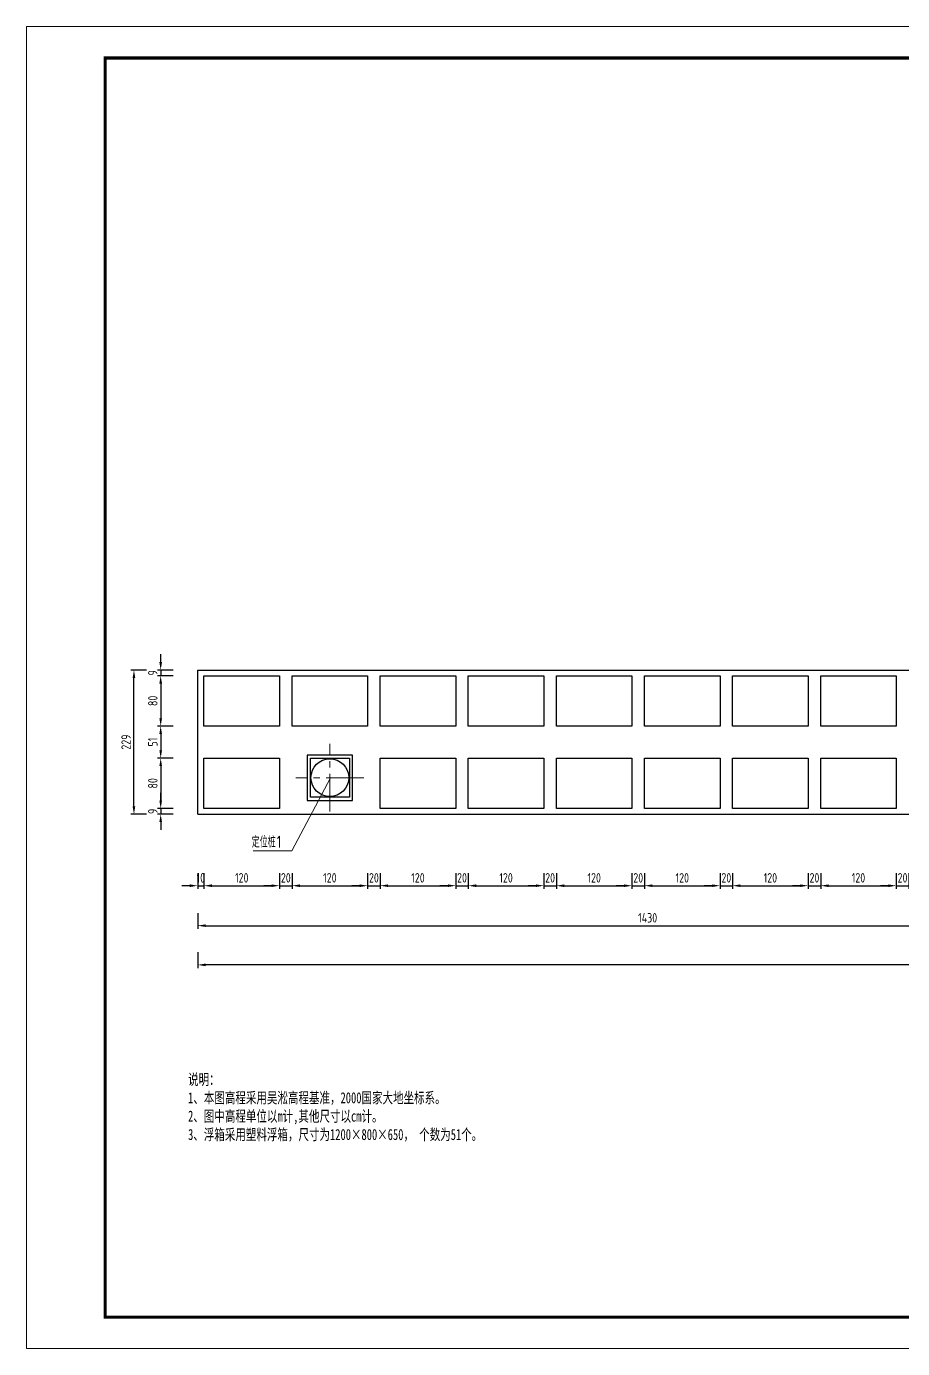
# Model space of a CAD drawing. Header units: inches. Extents: x 23 to 70, y 0 to 119.
# Drawn here: x 23.29 to 37.21, y 47.24 to 68.24 of the extents above; entities that cross this region are included whole.
import ezdxf

# ---------------------------------------------------------------- set-up
doc = ezdxf.new("R2010")
doc.units = ezdxf.units.IN
doc.header["$MEASUREMENT"] = 0
doc.linetypes.add('ACAD_ISO03W100', pattern=[30, 12, -18])
doc.linetypes.add('ACAD_ISO04W100', pattern=[30.5, 24, -3, 0.5, -3])
for name, color, linetype, lineweight in [('00中心线', 6, 'ACAD_ISO04W100', 15), ('00标注文字', 2, 'Continuous', 15), ('00粗实线', 4, 'Continuous', 30), ('00虚线', 5, 'ACAD_ISO03W100', 13)]:
    doc.layers.add(name, color=color, linetype=linetype, lineweight=lineweight)
for name, color, linetype in [('图框', 7, 'Continuous'), ('外框', 4, 'Continuous'), ('文字', 3, 'Continuous'), ('标注', 3, 'Continuous'), ('辅助', 7, 'Continuous')]:
    doc.layers.add(name, color=color, linetype=linetype)
doc.styles.add('ECIDI', font='仿宋GB2312.ttf', dxfattribs={"width": 0.7})
doc.styles.get("Standard").update_dxf_attribs({"font": 'txt', "bigfont": 'gbcbig.shx'})
doc.styles.add('TSSD_Dimension', font='tssdeng.shx', dxfattribs={"width": 0.8, "bigfont": 'hztxt.shx'})
doc.dimstyles.new('TSSD_200_1_3.5', dxfattribs={"dimscale": 0.25, "dimtxt": 2.85, "dimasz": 2.5, "dimexe": 1, "dimexo": 2.5, "dimgap": 1, "dimtad": 1, "dimdec": 0, "dimlfac": 100, "dimzin": 0, "dimdsep": 46, "dimtxsty": 'TSSD_Dimension', "dimcen": 0, "dimdle": 1, "dimclrd": 3, "dimclre": 3, "dimclrt": 7, "dimadec": 1, "dimazin": 0, "dimtfac": 1, "dimtdec": 0, "dimtix": 1, "dimtmove": 2, "dimatfit": 3, "dimfxl": 5, "dimfxlon": 1, "dimtolj": 1, "dimtzin": 0, "dimarcsym": 0})

# ---------------------------------------------------------------- blocks, each defined once
blk = doc.blocks.new('*D82')
at = {"layer": 'Defpoints', "color": 0, "transparency": 16777216}
for p in [(40.312, 58.022), (26.012, 55.732), (40.312, 53.961)]:
    blk.add_point(p, dxfattribs=at)
at = {"layer": '辅助', "color": 3, "linetype": 'ByBlock', "lineweight": -2, "transparency": 16777216}
for p, q in [((26.012, 54.161), (26.012, 53.911)), ((40.312, 54.161), (40.312, 53.911))]:
    blk.add_line(p, q, dxfattribs=at)
at = {"layer": '辅助', "color": 3, "lineweight": -2, "transparency": 16777216}
blk.add_line((26.137, 53.961), (40.187, 53.961), dxfattribs=at)
at = {"layer": '辅助', "color": 3, "transparency": 16777216}
for points in [[(26.137, 53.982), (26.137, 53.941), (26.012, 53.961)], [(40.187, 53.982), (40.187, 53.941), (40.312, 53.961)]]:
    blk.add_solid(points, dxfattribs=at)
at = {"layer": '辅助', "color": 7, "transparency": 16777216, "insert": (33.162, 54.086), "char_height": 0.15, "attachment_point": 5, "style": 'TSSD_Dimension'}
blk.add_mtext('\\A1;1430', dxfattribs=at)
blk = doc.blocks.new('*D90')
at = {"layer": 'Defpoints', "color": 0, "transparency": 16777216}
for p in [(26.012, 55.732), (58.212, 55.732), (26.012, 53.338)]:
    blk.add_point(p, dxfattribs=at)
at = {"layer": '辅助', "color": 3, "linetype": 'ByBlock', "lineweight": -2, "transparency": 16777216}
for p, q in [((26.012, 53.538), (26.012, 53.288)), ((58.212, 53.538), (58.212, 53.288))]:
    blk.add_line(p, q, dxfattribs=at)
at = {"layer": '辅助', "color": 3, "lineweight": -2, "transparency": 16777216}
blk.add_line((58.087, 53.338), (26.137, 53.338), dxfattribs=at)
at = {"layer": '辅助', "color": 3, "transparency": 16777216}
for points in [[(26.137, 53.359), (26.137, 53.317), (26.012, 53.338)], [(58.087, 53.359), (58.087, 53.317), (58.212, 53.338)]]:
    blk.add_solid(points, dxfattribs=at)
at = {"layer": '辅助', "color": 7, "transparency": 16777216, "insert": (42.112, 53.463), "char_height": 0.15, "attachment_point": 5, "style": 'TSSD_Dimension'}
blk.add_mtext('\\A1;3220', dxfattribs=at)
blk = doc.blocks.new('*D91')
at = {"layer": 'Defpoints', "color": 0, "transparency": 16777216}
for p in [(26.012, 55.732), (26.112, 55.822), (26.112, 54.596)]:
    blk.add_point(p, dxfattribs=at)
at = {"layer": '辅助', "color": 3, "linetype": 'ByBlock', "lineweight": -2, "transparency": 16777216}
for p, q in [((26.012, 54.796), (26.012, 54.546)), ((26.112, 54.796), (26.112, 54.546))]:
    blk.add_line(p, q, dxfattribs=at)
at = {"layer": '辅助', "color": 3, "lineweight": -2, "transparency": 16777216}
for p, q in [((25.887, 54.596), (25.762, 54.596)), ((26.012, 54.596), (26.112, 54.596)), ((26.237, 54.596), (26.362, 54.596))]:
    blk.add_line(p, q, dxfattribs=at)
at = {"layer": '辅助', "color": 3, "transparency": 16777216}
for points in [[(25.887, 54.617), (25.887, 54.575), (26.012, 54.596)], [(26.237, 54.617), (26.237, 54.575), (26.112, 54.596)]]:
    blk.add_solid(points, dxfattribs=at)
at = {"layer": '辅助', "color": 7, "transparency": 16777216, "insert": (26.062, 54.721), "char_height": 0.15, "attachment_point": 5, "style": 'TSSD_Dimension'}
blk.add_mtext('\\A1;10', dxfattribs=at)
blk = doc.blocks.new('*D92')
at = {"layer": 'Defpoints', "color": 0, "transparency": 16777216}
for p in [(26.112, 55.822), (27.312, 55.822), (27.312, 54.596)]:
    blk.add_point(p, dxfattribs=at)
at = {"layer": '辅助', "color": 3, "linetype": 'ByBlock', "lineweight": -2, "transparency": 16777216}
for p, q in [((26.112, 54.796), (26.112, 54.546)), ((27.312, 54.796), (27.312, 54.546))]:
    blk.add_line(p, q, dxfattribs=at)
at = {"layer": '辅助', "color": 3, "lineweight": -2, "transparency": 16777216}
blk.add_line((26.237, 54.596), (27.187, 54.596), dxfattribs=at)
at = {"layer": '辅助', "color": 3, "transparency": 16777216}
for points in [[(26.237, 54.617), (26.237, 54.575), (26.112, 54.596)], [(27.187, 54.617), (27.187, 54.575), (27.312, 54.596)]]:
    blk.add_solid(points, dxfattribs=at)
at = {"layer": '辅助', "color": 7, "transparency": 16777216, "insert": (26.712, 54.721), "char_height": 0.15, "attachment_point": 5, "style": 'TSSD_Dimension'}
blk.add_mtext('\\A1;120', dxfattribs=at)
blk = doc.blocks.new('*D93')
at = {"layer": 'Defpoints', "color": 0, "transparency": 16777216}
for p in [(27.512, 57.132), (27.312, 55.822), (27.512, 54.596)]:
    blk.add_point(p, dxfattribs=at)
at = {"layer": '辅助', "color": 3, "linetype": 'ByBlock', "lineweight": -2, "transparency": 16777216}
for p, q in [((27.312, 54.796), (27.312, 54.546)), ((27.512, 54.796), (27.512, 54.546))]:
    blk.add_line(p, q, dxfattribs=at)
at = {"layer": '辅助', "color": 3, "lineweight": -2, "transparency": 16777216}
for p, q in [((27.187, 54.596), (27.062, 54.596)), ((27.312, 54.596), (27.512, 54.596)), ((27.637, 54.596), (27.762, 54.596))]:
    blk.add_line(p, q, dxfattribs=at)
at = {"layer": '辅助', "color": 3, "transparency": 16777216}
for points in [[(27.187, 54.617), (27.187, 54.575), (27.312, 54.596)], [(27.637, 54.617), (27.637, 54.575), (27.512, 54.596)]]:
    blk.add_solid(points, dxfattribs=at)
at = {"layer": '辅助', "color": 7, "transparency": 16777216, "insert": (27.412, 54.721), "char_height": 0.15, "attachment_point": 5, "style": 'TSSD_Dimension'}
blk.add_mtext('\\A1;20', dxfattribs=at)
blk = doc.blocks.new('*D94')
at = {"layer": 'Defpoints', "color": 0, "transparency": 16777216}
for p in [(27.512, 57.132), (28.712, 57.132), (28.712, 54.596)]:
    blk.add_point(p, dxfattribs=at)
at = {"layer": '辅助', "color": 3, "linetype": 'ByBlock', "lineweight": -2, "transparency": 16777216}
for p, q in [((27.512, 54.796), (27.512, 54.546)), ((28.712, 54.796), (28.712, 54.546))]:
    blk.add_line(p, q, dxfattribs=at)
at = {"layer": '辅助', "color": 3, "lineweight": -2, "transparency": 16777216}
blk.add_line((27.637, 54.596), (28.587, 54.596), dxfattribs=at)
at = {"layer": '辅助', "color": 3, "transparency": 16777216}
for points in [[(27.637, 54.617), (27.637, 54.575), (27.512, 54.596)], [(28.587, 54.617), (28.587, 54.575), (28.712, 54.596)]]:
    blk.add_solid(points, dxfattribs=at)
at = {"layer": '辅助', "color": 7, "transparency": 16777216, "insert": (28.112, 54.721), "char_height": 0.15, "attachment_point": 5, "style": 'TSSD_Dimension'}
blk.add_mtext('\\A1;120', dxfattribs=at)
blk = doc.blocks.new('*D95')
at = {"layer": 'Defpoints', "color": 0, "transparency": 16777216}
for p in [(28.712, 57.132), (28.912, 57.132), (28.912, 54.596)]:
    blk.add_point(p, dxfattribs=at)
at = {"layer": '辅助', "color": 3, "linetype": 'ByBlock', "lineweight": -2, "transparency": 16777216}
for p, q in [((28.712, 54.796), (28.712, 54.546)), ((28.912, 54.796), (28.912, 54.546))]:
    blk.add_line(p, q, dxfattribs=at)
at = {"layer": '辅助', "color": 3, "lineweight": -2, "transparency": 16777216}
for p, q in [((28.587, 54.596), (28.462, 54.596)), ((28.712, 54.596), (28.912, 54.596)), ((29.037, 54.596), (29.162, 54.596))]:
    blk.add_line(p, q, dxfattribs=at)
at = {"layer": '辅助', "color": 3, "transparency": 16777216}
for points in [[(28.587, 54.617), (28.587, 54.575), (28.712, 54.596)], [(29.037, 54.617), (29.037, 54.575), (28.912, 54.596)]]:
    blk.add_solid(points, dxfattribs=at)
at = {"layer": '辅助', "color": 7, "transparency": 16777216, "insert": (28.812, 54.721), "char_height": 0.15, "attachment_point": 5, "style": 'TSSD_Dimension'}
blk.add_mtext('\\A1;20', dxfattribs=at)
blk = doc.blocks.new('*D96')
at = {"layer": 'Defpoints', "color": 0, "transparency": 16777216}
for p in [(28.912, 57.132), (30.112, 57.132), (30.112, 54.596)]:
    blk.add_point(p, dxfattribs=at)
at = {"layer": '辅助', "color": 3, "linetype": 'ByBlock', "lineweight": -2, "transparency": 16777216}
for p, q in [((28.912, 54.796), (28.912, 54.546)), ((30.112, 54.796), (30.112, 54.546))]:
    blk.add_line(p, q, dxfattribs=at)
at = {"layer": '辅助', "color": 3, "lineweight": -2, "transparency": 16777216}
blk.add_line((29.037, 54.596), (29.987, 54.596), dxfattribs=at)
at = {"layer": '辅助', "color": 3, "transparency": 16777216}
for points in [[(29.037, 54.617), (29.037, 54.575), (28.912, 54.596)], [(29.987, 54.617), (29.987, 54.575), (30.112, 54.596)]]:
    blk.add_solid(points, dxfattribs=at)
at = {"layer": '辅助', "color": 7, "transparency": 16777216, "insert": (29.512, 54.721), "char_height": 0.15, "attachment_point": 5, "style": 'TSSD_Dimension'}
blk.add_mtext('\\A1;120', dxfattribs=at)
blk = doc.blocks.new('*D97')
at = {"layer": 'Defpoints', "color": 0, "transparency": 16777216}
for p in [(30.112, 57.132), (30.312, 57.132), (30.312, 54.596)]:
    blk.add_point(p, dxfattribs=at)
at = {"layer": '辅助', "color": 3, "linetype": 'ByBlock', "lineweight": -2, "transparency": 16777216}
for p, q in [((30.112, 54.796), (30.112, 54.546)), ((30.312, 54.796), (30.312, 54.546))]:
    blk.add_line(p, q, dxfattribs=at)
at = {"layer": '辅助', "color": 3, "lineweight": -2, "transparency": 16777216}
for p, q in [((29.987, 54.596), (29.862, 54.596)), ((30.112, 54.596), (30.312, 54.596)), ((30.437, 54.596), (30.562, 54.596))]:
    blk.add_line(p, q, dxfattribs=at)
at = {"layer": '辅助', "color": 3, "transparency": 16777216}
for points in [[(29.987, 54.617), (29.987, 54.575), (30.112, 54.596)], [(30.437, 54.617), (30.437, 54.575), (30.312, 54.596)]]:
    blk.add_solid(points, dxfattribs=at)
at = {"layer": '辅助', "color": 7, "transparency": 16777216, "insert": (30.212, 54.721), "char_height": 0.15, "attachment_point": 5, "style": 'TSSD_Dimension'}
blk.add_mtext('\\A1;20', dxfattribs=at)
blk = doc.blocks.new('*D98')
at = {"layer": 'Defpoints', "color": 0, "transparency": 16777216}
for p in [(30.312, 57.132), (31.512, 57.132), (31.512, 54.596)]:
    blk.add_point(p, dxfattribs=at)
at = {"layer": '辅助', "color": 3, "linetype": 'ByBlock', "lineweight": -2, "transparency": 16777216}
for p, q in [((30.312, 54.796), (30.312, 54.546)), ((31.512, 54.796), (31.512, 54.546))]:
    blk.add_line(p, q, dxfattribs=at)
at = {"layer": '辅助', "color": 3, "lineweight": -2, "transparency": 16777216}
blk.add_line((30.437, 54.596), (31.387, 54.596), dxfattribs=at)
at = {"layer": '辅助', "color": 3, "transparency": 16777216}
for points in [[(30.437, 54.617), (30.437, 54.575), (30.312, 54.596)], [(31.387, 54.617), (31.387, 54.575), (31.512, 54.596)]]:
    blk.add_solid(points, dxfattribs=at)
at = {"layer": '辅助', "color": 7, "transparency": 16777216, "insert": (30.912, 54.721), "char_height": 0.15, "attachment_point": 5, "style": 'TSSD_Dimension'}
blk.add_mtext('\\A1;120', dxfattribs=at)
blk = doc.blocks.new('*D99')
at = {"layer": 'Defpoints', "color": 0, "transparency": 16777216}
for p in [(31.512, 57.132), (31.712, 57.132), (31.712, 54.596)]:
    blk.add_point(p, dxfattribs=at)
at = {"layer": '辅助', "color": 3, "linetype": 'ByBlock', "lineweight": -2, "transparency": 16777216}
for p, q in [((31.512, 54.796), (31.512, 54.546)), ((31.712, 54.796), (31.712, 54.546))]:
    blk.add_line(p, q, dxfattribs=at)
at = {"layer": '辅助', "color": 3, "lineweight": -2, "transparency": 16777216}
for p, q in [((31.387, 54.596), (31.262, 54.596)), ((31.512, 54.596), (31.712, 54.596)), ((31.837, 54.596), (31.962, 54.596))]:
    blk.add_line(p, q, dxfattribs=at)
at = {"layer": '辅助', "color": 3, "transparency": 16777216}
for points in [[(31.387, 54.617), (31.387, 54.575), (31.512, 54.596)], [(31.837, 54.617), (31.837, 54.575), (31.712, 54.596)]]:
    blk.add_solid(points, dxfattribs=at)
at = {"layer": '辅助', "color": 7, "transparency": 16777216, "insert": (31.612, 54.721), "char_height": 0.15, "attachment_point": 5, "style": 'TSSD_Dimension'}
blk.add_mtext('\\A1;20', dxfattribs=at)
blk = doc.blocks.new('*D100')
at = {"layer": 'Defpoints', "color": 0, "transparency": 16777216}
for p in [(31.712, 57.132), (32.912, 57.132), (32.912, 54.596)]:
    blk.add_point(p, dxfattribs=at)
at = {"layer": '辅助', "color": 3, "linetype": 'ByBlock', "lineweight": -2, "transparency": 16777216}
for p, q in [((31.712, 54.796), (31.712, 54.546)), ((32.912, 54.796), (32.912, 54.546))]:
    blk.add_line(p, q, dxfattribs=at)
at = {"layer": '辅助', "color": 3, "lineweight": -2, "transparency": 16777216}
blk.add_line((31.837, 54.596), (32.787, 54.596), dxfattribs=at)
at = {"layer": '辅助', "color": 3, "transparency": 16777216}
for points in [[(31.837, 54.617), (31.837, 54.575), (31.712, 54.596)], [(32.787, 54.617), (32.787, 54.575), (32.912, 54.596)]]:
    blk.add_solid(points, dxfattribs=at)
at = {"layer": '辅助', "color": 7, "transparency": 16777216, "insert": (32.312, 54.721), "char_height": 0.15, "attachment_point": 5, "style": 'TSSD_Dimension'}
blk.add_mtext('\\A1;120', dxfattribs=at)
blk = doc.blocks.new('*D101')
at = {"layer": 'Defpoints', "color": 0, "transparency": 16777216}
for p in [(32.912, 57.132), (33.112, 57.132), (33.112, 54.596)]:
    blk.add_point(p, dxfattribs=at)
at = {"layer": '辅助', "color": 3, "linetype": 'ByBlock', "lineweight": -2, "transparency": 16777216}
for p, q in [((32.912, 54.796), (32.912, 54.546)), ((33.112, 54.796), (33.112, 54.546))]:
    blk.add_line(p, q, dxfattribs=at)
at = {"layer": '辅助', "color": 3, "lineweight": -2, "transparency": 16777216}
for p, q in [((32.787, 54.596), (32.662, 54.596)), ((32.912, 54.596), (33.112, 54.596)), ((33.237, 54.596), (33.362, 54.596))]:
    blk.add_line(p, q, dxfattribs=at)
at = {"layer": '辅助', "color": 3, "transparency": 16777216}
for points in [[(32.787, 54.617), (32.787, 54.575), (32.912, 54.596)], [(33.237, 54.617), (33.237, 54.575), (33.112, 54.596)]]:
    blk.add_solid(points, dxfattribs=at)
at = {"layer": '辅助', "color": 7, "transparency": 16777216, "insert": (33.012, 54.721), "char_height": 0.15, "attachment_point": 5, "style": 'TSSD_Dimension'}
blk.add_mtext('\\A1;20', dxfattribs=at)
blk = doc.blocks.new('*D102')
at = {"layer": 'Defpoints', "color": 0, "transparency": 16777216}
for p in [(33.112, 57.132), (34.312, 57.132), (34.312, 54.596)]:
    blk.add_point(p, dxfattribs=at)
at = {"layer": '辅助', "color": 3, "linetype": 'ByBlock', "lineweight": -2, "transparency": 16777216}
for p, q in [((33.112, 54.796), (33.112, 54.546)), ((34.312, 54.796), (34.312, 54.546))]:
    blk.add_line(p, q, dxfattribs=at)
at = {"layer": '辅助', "color": 3, "lineweight": -2, "transparency": 16777216}
blk.add_line((33.237, 54.596), (34.187, 54.596), dxfattribs=at)
at = {"layer": '辅助', "color": 3, "transparency": 16777216}
for points in [[(33.237, 54.617), (33.237, 54.575), (33.112, 54.596)], [(34.187, 54.617), (34.187, 54.575), (34.312, 54.596)]]:
    blk.add_solid(points, dxfattribs=at)
at = {"layer": '辅助', "color": 7, "transparency": 16777216, "insert": (33.712, 54.721), "char_height": 0.15, "attachment_point": 5, "style": 'TSSD_Dimension'}
blk.add_mtext('\\A1;120', dxfattribs=at)
blk = doc.blocks.new('*D103')
at = {"layer": 'Defpoints', "color": 0, "transparency": 16777216}
for p in [(34.312, 57.132), (34.512, 57.132), (34.512, 54.596)]:
    blk.add_point(p, dxfattribs=at)
at = {"layer": '辅助', "color": 3, "linetype": 'ByBlock', "lineweight": -2, "transparency": 16777216}
for p, q in [((34.312, 54.796), (34.312, 54.546)), ((34.512, 54.796), (34.512, 54.546))]:
    blk.add_line(p, q, dxfattribs=at)
at = {"layer": '辅助', "color": 3, "lineweight": -2, "transparency": 16777216}
for p, q in [((34.187, 54.596), (34.062, 54.596)), ((34.312, 54.596), (34.512, 54.596)), ((34.637, 54.596), (34.762, 54.596))]:
    blk.add_line(p, q, dxfattribs=at)
at = {"layer": '辅助', "color": 3, "transparency": 16777216}
for points in [[(34.187, 54.617), (34.187, 54.575), (34.312, 54.596)], [(34.637, 54.617), (34.637, 54.575), (34.512, 54.596)]]:
    blk.add_solid(points, dxfattribs=at)
at = {"layer": '辅助', "color": 7, "transparency": 16777216, "insert": (34.412, 54.721), "char_height": 0.15, "attachment_point": 5, "style": 'TSSD_Dimension'}
blk.add_mtext('\\A1;20', dxfattribs=at)
blk = doc.blocks.new('*D104')
at = {"layer": 'Defpoints', "color": 0, "transparency": 16777216}
for p in [(34.512, 57.132), (35.712, 57.132), (35.712, 54.596)]:
    blk.add_point(p, dxfattribs=at)
at = {"layer": '辅助', "color": 3, "linetype": 'ByBlock', "lineweight": -2, "transparency": 16777216}
for p, q in [((34.512, 54.796), (34.512, 54.546)), ((35.712, 54.796), (35.712, 54.546))]:
    blk.add_line(p, q, dxfattribs=at)
at = {"layer": '辅助', "color": 3, "lineweight": -2, "transparency": 16777216}
blk.add_line((34.637, 54.596), (35.587, 54.596), dxfattribs=at)
at = {"layer": '辅助', "color": 3, "transparency": 16777216}
for points in [[(34.637, 54.617), (34.637, 54.575), (34.512, 54.596)], [(35.587, 54.617), (35.587, 54.575), (35.712, 54.596)]]:
    blk.add_solid(points, dxfattribs=at)
at = {"layer": '辅助', "color": 7, "transparency": 16777216, "insert": (35.112, 54.721), "char_height": 0.15, "attachment_point": 5, "style": 'TSSD_Dimension'}
blk.add_mtext('\\A1;120', dxfattribs=at)
blk = doc.blocks.new('*D105')
at = {"layer": 'Defpoints', "color": 0, "transparency": 16777216}
for p in [(35.712, 57.132), (35.912, 57.132), (35.912, 54.596)]:
    blk.add_point(p, dxfattribs=at)
at = {"layer": '辅助', "color": 3, "linetype": 'ByBlock', "lineweight": -2, "transparency": 16777216}
for p, q in [((35.712, 54.796), (35.712, 54.546)), ((35.912, 54.796), (35.912, 54.546))]:
    blk.add_line(p, q, dxfattribs=at)
at = {"layer": '辅助', "color": 3, "lineweight": -2, "transparency": 16777216}
for p, q in [((35.587, 54.596), (35.462, 54.596)), ((35.712, 54.596), (35.912, 54.596)), ((36.037, 54.596), (36.162, 54.596))]:
    blk.add_line(p, q, dxfattribs=at)
at = {"layer": '辅助', "color": 3, "transparency": 16777216}
for points in [[(35.587, 54.617), (35.587, 54.575), (35.712, 54.596)], [(36.037, 54.617), (36.037, 54.575), (35.912, 54.596)]]:
    blk.add_solid(points, dxfattribs=at)
at = {"layer": '辅助', "color": 7, "transparency": 16777216, "insert": (35.812, 54.721), "char_height": 0.15, "attachment_point": 5, "style": 'TSSD_Dimension'}
blk.add_mtext('\\A1;20', dxfattribs=at)
blk = doc.blocks.new('*D106')
at = {"layer": 'Defpoints', "color": 0, "transparency": 16777216}
for p in [(35.912, 57.132), (37.112, 57.132), (37.112, 54.596)]:
    blk.add_point(p, dxfattribs=at)
at = {"layer": '辅助', "color": 3, "linetype": 'ByBlock', "lineweight": -2, "transparency": 16777216}
for p, q in [((35.912, 54.796), (35.912, 54.546)), ((37.112, 54.796), (37.112, 54.546))]:
    blk.add_line(p, q, dxfattribs=at)
at = {"layer": '辅助', "color": 3, "lineweight": -2, "transparency": 16777216}
blk.add_line((36.037, 54.596), (36.987, 54.596), dxfattribs=at)
at = {"layer": '辅助', "color": 3, "transparency": 16777216}
for points in [[(36.037, 54.617), (36.037, 54.575), (35.912, 54.596)], [(36.987, 54.617), (36.987, 54.575), (37.112, 54.596)]]:
    blk.add_solid(points, dxfattribs=at)
at = {"layer": '辅助', "color": 7, "transparency": 16777216, "insert": (36.512, 54.721), "char_height": 0.15, "attachment_point": 5, "style": 'TSSD_Dimension'}
blk.add_mtext('\\A1;120', dxfattribs=at)
blk = doc.blocks.new('*D107')
at = {"layer": 'Defpoints', "color": 0, "transparency": 16777216}
for p in [(37.112, 57.132), (37.312, 57.132), (37.312, 54.596)]:
    blk.add_point(p, dxfattribs=at)
at = {"layer": '辅助', "color": 3, "linetype": 'ByBlock', "lineweight": -2, "transparency": 16777216}
for p, q in [((37.112, 54.796), (37.112, 54.546)), ((37.312, 54.796), (37.312, 54.546))]:
    blk.add_line(p, q, dxfattribs=at)
at = {"layer": '辅助', "color": 3, "lineweight": -2, "transparency": 16777216}
for p, q in [((36.987, 54.596), (36.862, 54.596)), ((37.112, 54.596), (37.312, 54.596)), ((37.437, 54.596), (37.562, 54.596))]:
    blk.add_line(p, q, dxfattribs=at)
at = {"layer": '辅助', "color": 3, "transparency": 16777216}
for points in [[(36.987, 54.617), (36.987, 54.575), (37.112, 54.596)], [(37.437, 54.617), (37.437, 54.575), (37.312, 54.596)]]:
    blk.add_solid(points, dxfattribs=at)
at = {"layer": '辅助', "color": 7, "transparency": 16777216, "insert": (37.212, 54.721), "char_height": 0.15, "attachment_point": 5, "style": 'TSSD_Dimension'}
blk.add_mtext('\\A1;20', dxfattribs=at)
blk = doc.blocks.new('*D139')
at = {"layer": 'Defpoints', "color": 0, "transparency": 16777216}
for p in [(26.012, 58.022), (25.424, 57.932), (26.112, 57.932)]:
    blk.add_point(p, dxfattribs=at)
at = {"layer": '辅助', "color": 3, "lineweight": -2, "transparency": 16777216}
for p, q in [((25.424, 58.147), (25.424, 58.272)), ((25.424, 58.022), (25.424, 57.932)), ((25.424, 57.807), (25.424, 57.682))]:
    blk.add_line(p, q, dxfattribs=at)
at = {"layer": '辅助', "color": 3, "linetype": 'ByBlock', "lineweight": -2, "transparency": 16777216}
for p, q in [((25.624, 58.022), (25.374, 58.022)), ((25.624, 57.932), (25.374, 57.932))]:
    blk.add_line(p, q, dxfattribs=at)
at = {"layer": '辅助', "color": 3, "transparency": 16777216}
for points in [[(25.403, 58.147), (25.445, 58.147), (25.424, 58.022)], [(25.403, 57.807), (25.445, 57.807), (25.424, 57.932)]]:
    blk.add_solid(points, dxfattribs=at)
at = {"layer": '辅助', "color": 7, "transparency": 16777216, "insert": (25.299, 57.977), "char_height": 0.15, "attachment_point": 5, "rotation": 90, "style": 'TSSD_Dimension'}
blk.add_mtext('\\A1;9', dxfattribs=at)
blk = doc.blocks.new('*D140')
at = {"layer": 'Defpoints', "color": 0, "transparency": 16777216}
for p in [(26.112, 57.932), (25.424, 57.132), (26.112, 57.132)]:
    blk.add_point(p, dxfattribs=at)
at = {"layer": '辅助', "color": 3, "linetype": 'ByBlock', "lineweight": -2, "transparency": 16777216}
for p, q in [((25.624, 57.932), (25.374, 57.932)), ((25.624, 57.132), (25.374, 57.132))]:
    blk.add_line(p, q, dxfattribs=at)
at = {"layer": '辅助', "color": 3, "lineweight": -2, "transparency": 16777216}
blk.add_line((25.424, 57.807), (25.424, 57.257), dxfattribs=at)
at = {"layer": '辅助', "color": 3, "transparency": 16777216}
for points in [[(25.403, 57.807), (25.445, 57.807), (25.424, 57.932)], [(25.403, 57.257), (25.445, 57.257), (25.424, 57.132)]]:
    blk.add_solid(points, dxfattribs=at)
at = {"layer": '辅助', "color": 7, "transparency": 16777216, "insert": (25.299, 57.532), "char_height": 0.15, "attachment_point": 5, "rotation": 90, "style": 'TSSD_Dimension'}
blk.add_mtext('\\A1;80', dxfattribs=at)
blk = doc.blocks.new('*D141')
at = {"layer": 'Defpoints', "color": 0, "transparency": 16777216}
for p in [(26.112, 57.132), (25.424, 56.622), (26.112, 56.622)]:
    blk.add_point(p, dxfattribs=at)
at = {"layer": '辅助', "color": 3, "linetype": 'ByBlock', "lineweight": -2, "transparency": 16777216}
for p, q in [((25.624, 57.132), (25.374, 57.132)), ((25.624, 56.622), (25.374, 56.622))]:
    blk.add_line(p, q, dxfattribs=at)
at = {"layer": '辅助', "color": 3, "lineweight": -2, "transparency": 16777216}
blk.add_line((25.424, 57.007), (25.424, 56.747), dxfattribs=at)
at = {"layer": '辅助', "color": 3, "transparency": 16777216}
for points in [[(25.403, 57.007), (25.445, 57.007), (25.424, 57.132)], [(25.403, 56.747), (25.445, 56.747), (25.424, 56.622)]]:
    blk.add_solid(points, dxfattribs=at)
at = {"layer": '辅助', "color": 7, "transparency": 16777216, "insert": (25.299, 56.877), "char_height": 0.15, "attachment_point": 5, "rotation": 90, "style": 'TSSD_Dimension'}
blk.add_mtext('\\A1;51', dxfattribs=at)
blk = doc.blocks.new('*D142')
at = {"layer": 'Defpoints', "color": 0, "transparency": 16777216}
for p in [(26.112, 56.622), (25.424, 55.822), (26.112, 55.822)]:
    blk.add_point(p, dxfattribs=at)
at = {"layer": '辅助', "color": 3, "linetype": 'ByBlock', "lineweight": -2, "transparency": 16777216}
for p, q in [((25.624, 56.622), (25.374, 56.622)), ((25.624, 55.822), (25.374, 55.822))]:
    blk.add_line(p, q, dxfattribs=at)
at = {"layer": '辅助', "color": 3, "lineweight": -2, "transparency": 16777216}
blk.add_line((25.424, 56.497), (25.424, 55.947), dxfattribs=at)
at = {"layer": '辅助', "color": 3, "transparency": 16777216}
for points in [[(25.403, 56.497), (25.445, 56.497), (25.424, 56.622)], [(25.403, 55.947), (25.445, 55.947), (25.424, 55.822)]]:
    blk.add_solid(points, dxfattribs=at)
at = {"layer": '辅助', "color": 7, "transparency": 16777216, "insert": (25.299, 56.222), "char_height": 0.15, "attachment_point": 5, "rotation": 90, "style": 'TSSD_Dimension'}
blk.add_mtext('\\A1;80', dxfattribs=at)
blk = doc.blocks.new('*D143')
at = {"layer": 'Defpoints', "color": 0, "transparency": 16777216}
for p in [(25.424, 55.732), (26.112, 55.822), (26.112, 55.732)]:
    blk.add_point(p, dxfattribs=at)
at = {"layer": '辅助', "color": 3, "lineweight": -2, "transparency": 16777216}
for p, q in [((25.424, 55.947), (25.424, 56.072)), ((25.424, 55.822), (25.424, 55.732)), ((25.424, 55.607), (25.424, 55.482))]:
    blk.add_line(p, q, dxfattribs=at)
at = {"layer": '辅助', "color": 3, "linetype": 'ByBlock', "lineweight": -2, "transparency": 16777216}
for p, q in [((25.624, 55.822), (25.374, 55.822)), ((25.624, 55.732), (25.374, 55.732))]:
    blk.add_line(p, q, dxfattribs=at)
at = {"layer": '辅助', "color": 3, "transparency": 16777216}
for points in [[(25.403, 55.947), (25.445, 55.947), (25.424, 55.822)], [(25.403, 55.607), (25.445, 55.607), (25.424, 55.732)]]:
    blk.add_solid(points, dxfattribs=at)
at = {"layer": '辅助', "color": 7, "transparency": 16777216, "insert": (25.299, 55.777), "char_height": 0.15, "attachment_point": 5, "rotation": 90, "style": 'TSSD_Dimension'}
blk.add_mtext('\\A1;9', dxfattribs=at)
blk = doc.blocks.new('*D144')
at = {"layer": 'Defpoints', "color": 0, "transparency": 16777216}
for p in [(24.999, 58.022), (26.012, 58.022), (26.112, 55.732)]:
    blk.add_point(p, dxfattribs=at)
at = {"layer": '辅助', "color": 3, "linetype": 'ByBlock', "lineweight": -2, "transparency": 16777216}
for p, q in [((25.199, 58.022), (24.949, 58.022)), ((25.199, 55.732), (24.949, 55.732))]:
    blk.add_line(p, q, dxfattribs=at)
at = {"layer": '辅助', "color": 3, "lineweight": -2, "transparency": 16777216}
blk.add_line((24.999, 55.857), (24.999, 57.897), dxfattribs=at)
at = {"layer": '辅助', "color": 3, "transparency": 16777216}
for points in [[(24.978, 57.897), (25.02, 57.897), (24.999, 58.022)], [(24.978, 55.857), (25.02, 55.857), (24.999, 55.732)]]:
    blk.add_solid(points, dxfattribs=at)
at = {"layer": '辅助', "color": 7, "transparency": 16777216, "insert": (24.874, 56.877), "char_height": 0.15, "attachment_point": 5, "rotation": 90, "style": 'TSSD_Dimension'}
blk.add_mtext('\\A1;229', dxfattribs=at)

msp = doc.modelspace()

# ---------------------------------------------------------------- linework, layer by layer
at = {"linetype": 'Continuous', "lineweight": 18, "const_width": 0.05}
msp.add_lwpolyline([(24.541, 67.744), (59.916, 67.744), (59.916, 47.744), (24.541, 47.744)], close=True, dxfattribs=at)
msp.add_circle((28.112, 56.312), 0.3)
at = {"layer": '00中心线', "ltscale": 0.025}
for p, q in [((28.112, 55.772), (28.112, 56.852)), ((28.652, 56.312), (27.572, 56.312))]:
    msp.add_line(p, q, dxfattribs=at)
at = {"layer": '00标注文字'}
msp.add_lwpolyline([(28.121, 56.312), (27.507, 55.148), (26.891, 55.148)], dxfattribs=at)
at = {"layer": '00粗实线'}
for points in [[(26.112, 57.132), (26.112, 57.932), (27.312, 57.932), (27.312, 57.132)], [(27.512, 57.132), (27.512, 57.932), (28.712, 57.932), (28.712, 57.132)], [(28.912, 57.132), (28.912, 57.932), (30.112, 57.932), (30.112, 57.132)], [(30.312, 57.132), (30.312, 57.932), (31.512, 57.932), (31.512, 57.132)], [(31.712, 57.132), (31.712, 57.932), (32.912, 57.932), (32.912, 57.132)], [(33.112, 57.132), (33.112, 57.932), (34.312, 57.932), (34.312, 57.132)], [(34.512, 57.132), (34.512, 57.932), (35.712, 57.932), (35.712, 57.132)], [(35.912, 57.132), (35.912, 57.932), (37.112, 57.932), (37.112, 57.132)], [(26.112, 55.822), (26.112, 56.622), (27.312, 56.622), (27.312, 55.822)], [(28.912, 55.822), (28.912, 56.622), (30.112, 56.622), (30.112, 55.822)], [(30.312, 55.822), (30.312, 56.622), (31.512, 56.622), (31.512, 55.822)], [(31.712, 55.822), (31.712, 56.622), (32.912, 56.622), (32.912, 55.822)], [(33.112, 55.822), (33.112, 56.622), (34.312, 56.622), (34.312, 55.822)], [(34.512, 55.822), (34.512, 56.622), (35.712, 56.622), (35.712, 55.822)], [(35.912, 55.822), (35.912, 56.622), (37.112, 56.622), (37.112, 55.822)]]:
    msp.add_lwpolyline(points, close=True, dxfattribs=at)
at = {"layer": '00虚线', "color": 1, "linetype": 'Continuous', "lineweight": 30, "ltscale": 0.5}
for p, q in [((26.012, 55.732), (26.012, 58.022)), ((26.012, 58.022), (40.312, 58.022))]:
    msp.add_line(p, q, dxfattribs=at)
at = {"layer": '00虚线', "color": 1, "linetype": 'Continuous', "lineweight": 30, "ltscale": 0.5, "flags": 128}
msp.add_lwpolyline([(26.012, 55.732), (58.212, 55.732)], dxfattribs=at)
at = {"layer": '图框', "color": 7, "linetype": 'Continuous', "lineweight": 18, "flags": 128}
msp.add_lwpolyline([(23.291, 68.244), (60.416, 68.244), (60.416, 47.244), (23.291, 47.244)], close=True, dxfattribs=at)
at = {"layer": '外框', "ltscale": 0.5, "flags": 128}
msp.add_lwpolyline([(28.472, 55.952), (28.472, 56.672), (27.752, 56.672), (27.752, 55.952), (28.472, 55.952)], dxfattribs=at)
at = {"layer": '标注', "ltscale": 0.5, "flags": 128}
msp.add_lwpolyline([(28.422, 56.002), (27.802, 56.002), (27.802, 56.622), (28.422, 56.622)], close=True, dxfattribs=at)

# ---------------------------------------------------------------- texts
at = {"layer": '00标注文字', "lineweight": 0, "width": 0.7}
msp.add_text('定位桩1', height=0.18, dxfattribs=at).set_placement((26.872, 55.201))
at = {"layer": '文字', "color": 3, "insert": (25.859, 51.607), "char_height": 0.175, "width": 6.43856, "attachment_point": 1, "style": 'ECIDI'}
msp.add_mtext('说明：\\P1、本图高程采用吴淞高程基准，2000国家大地坐标系。\\P2、图中高程单位以m计,其他尺寸以cm计。\\P3、浮箱采用塑料浮箱，尺寸为1200×800×650， 个数为51个。', dxfattribs=at)

# ---------------------------------------------------------------- dimensions: what is measured, and where the dimension line sits
at = {"layer": '辅助'}
for base, p1, p2, picture, middle in [((25.424, 57.932), (26.012, 58.022), (26.112, 57.932), '*D139', (25.299, 57.977)), ((24.999, 58.022), (26.112, 55.732), (26.012, 58.022), '*D144', (24.874, 56.877)), ((25.424, 57.132), (26.112, 57.932), (26.112, 57.132), '*D140', (25.299, 57.532)), ((25.424, 56.622), (26.112, 57.132), (26.112, 56.622), '*D141', (25.299, 56.877)), ((25.424, 55.822), (26.112, 56.622), (26.112, 55.822), '*D142', (25.299, 56.222)), ((25.424, 55.732), (26.112, 55.822), (26.112, 55.732), '*D143', (25.299, 55.777))]:
    dim = msp.add_linear_dim(base=base, p1=p1, p2=p2, angle=270, dimstyle='TSSD_200_1_3.5', override={"dimscale": 0.05, "dimtxt": 3, "dimfxl": 4}, dxfattribs=at)
    dim.commit()
    dim.dimension.update_dxf_attribs({"geometry": picture, "text_midpoint": middle})
for base, p1, p2, picture, middle in [((40.312, 53.961), (26.012, 55.732), (40.312, 58.022), '*D82', (33.162, 54.086)), ((27.512, 54.596), (27.312, 55.822), (27.512, 57.132), '*D93', (27.412, 54.721)), ((28.712, 54.596), (27.512, 57.132), (28.712, 57.132), '*D94', (28.112, 54.721)), ((28.912, 54.596), (28.712, 57.132), (28.912, 57.132), '*D95', (28.812, 54.721)), ((30.112, 54.596), (28.912, 57.132), (30.112, 57.132), '*D96', (29.512, 54.721)), ((30.312, 54.596), (30.112, 57.132), (30.312, 57.132), '*D97', (30.212, 54.721)), ((31.512, 54.596), (30.312, 57.132), (31.512, 57.132), '*D98', (30.912, 54.721)), ((31.712, 54.596), (31.512, 57.132), (31.712, 57.132), '*D99', (31.612, 54.721)), ((32.912, 54.596), (31.712, 57.132), (32.912, 57.132), '*D100', (32.312, 54.721)), ((33.112, 54.596), (32.912, 57.132), (33.112, 57.132), '*D101', (33.012, 54.721)), ((34.312, 54.596), (33.112, 57.132), (34.312, 57.132), '*D102', (33.712, 54.721)), ((34.512, 54.596), (34.312, 57.132), (34.512, 57.132), '*D103', (34.412, 54.721)), ((35.712, 54.596), (34.512, 57.132), (35.712, 57.132), '*D104', (35.112, 54.721)), ((35.912, 54.596), (35.712, 57.132), (35.912, 57.132), '*D105', (35.812, 54.721)), ((37.112, 54.596), (35.912, 57.132), (37.112, 57.132), '*D106', (36.512, 54.721)), ((37.312, 54.596), (37.112, 57.132), (37.312, 57.132), '*D107', (37.212, 54.721)), ((26.112, 54.596), (26.012, 55.732), (26.112, 55.822), '*D91', (26.062, 54.721)), ((26.012, 53.338), (58.212, 55.732), (26.012, 55.732), '*D90', (42.112, 53.463)), ((27.312, 54.596), (26.112, 55.822), (27.312, 55.822), '*D92', (26.712, 54.721))]:
    dim = msp.add_linear_dim(base=base, p1=p1, p2=p2, dimstyle='TSSD_200_1_3.5', override={"dimscale": 0.05, "dimtxt": 3, "dimfxl": 4}, dxfattribs=at)
    dim.commit()
    dim.dimension.update_dxf_attribs({"geometry": picture, "text_midpoint": middle})

doc.saveas('drawing.dxf')
